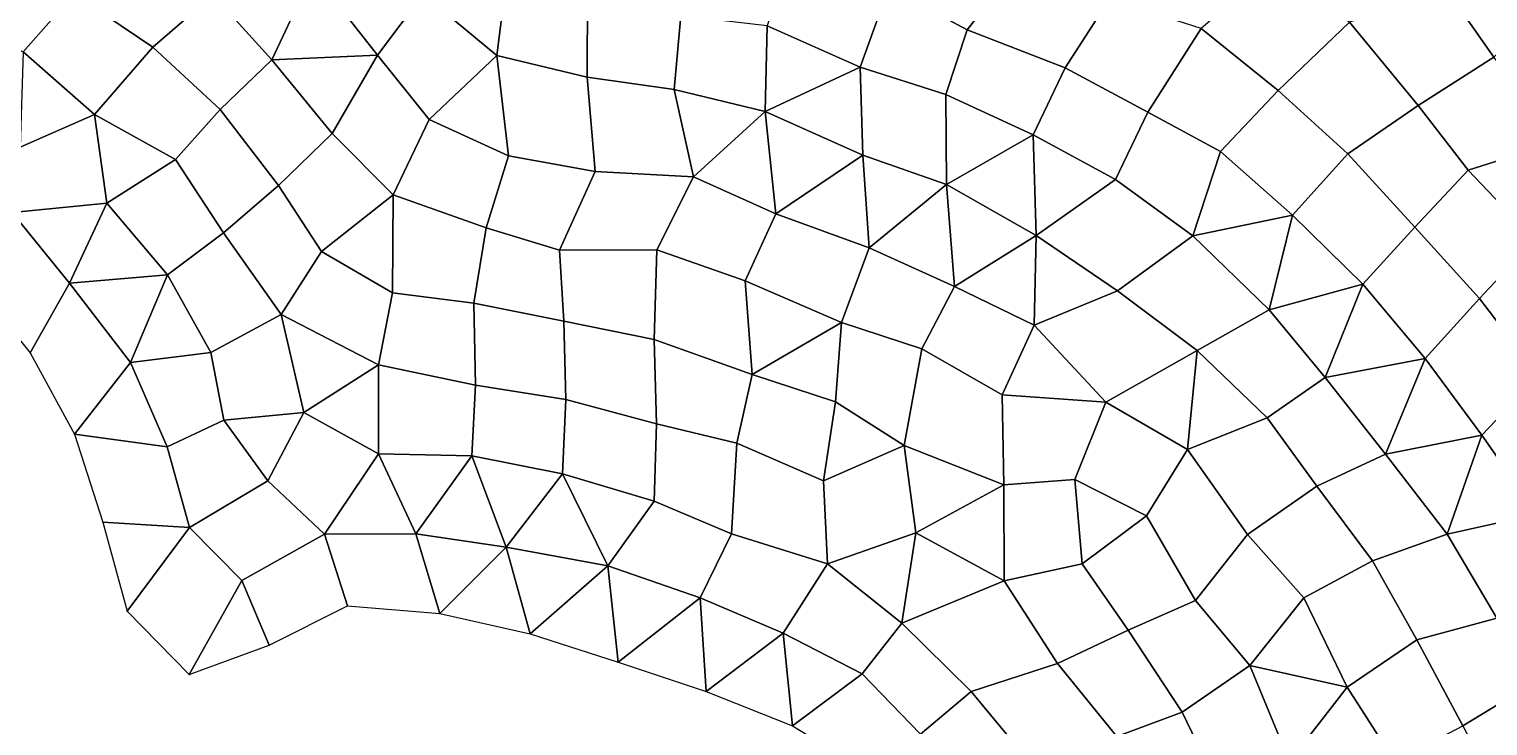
# Model space of a CAD drawing. Extents: x 727294 to 731543, y 8575035 to 8579824.
# Drawn here: x 730598.2 to 730912.8, y 8577041 to 8577191.3 of the extents above; entities that cross this region are included whole.
import ezdxf

# ---------------------------------------------------------------- set-up
doc = ezdxf.new("R2010")
doc.units = 0
for name, color, linetype in [('MESH_BOUND', 25, 'CONTINUOUS'), ('MESH_ELEMS', 250, 'CONTINUOUS'), ('MESH_NODES', 18, 'CONTINUOUS')]:
    doc.layers.add(name, color=color, linetype=linetype)

msp = doc.modelspace()

# ---------------------------------------------------------------- linework, layer by layer
at = {"layer": 'MESH_BOUND', "color": 25}
for points in [[(730585.81, 8577136.99, 38.17), (730598.34, 8577121.41, 38.17)], [(730598.34, 8577121.41, 38.17), (730607.91, 8577103.93, 38.17)], [(730607.91, 8577103.93, 38.17), (730614.05, 8577084.91, 38.17)], [(730614.05, 8577084.91, 38.17), (730619.32, 8577065.76, 38.17)], [(730649.91, 8577058.39, 38.17), (730666.82, 8577066.84, 38.17)], [(730666.82, 8577066.84, 38.17), (730686.74, 8577065.23, 38.17)], [(730619.32, 8577065.76, 38.17), (730632.67, 8577052.03, 38.17)], [(730686.74, 8577065.23, 38.17), (730706.18, 8577060.82, 38.17)], [(730706.18, 8577060.82, 38.17), (730725.23, 8577054.73, 38.17)], [(730632.67, 8577052.03, 38.17), (730649.91, 8577058.39, 38.17)], [(730725.23, 8577054.73, 38.17), (730744.18, 8577048.37, 38.17)], [(730744.18, 8577048.37, 38.17), (730762.78, 8577041.01, 38.17)], [(730762.78, 8577041.01, 38.17), (730779.51, 8577030.85, 38.17)]]:
    msp.add_polyline3d(points, dxfattribs=at)
at = {"layer": 'MESH_ELEMS', "color": 179}
for points in [[(730928.99, 8577199.21, 34.86), (730915.03, 8577215.5, 33.25), (730903.74, 8577200.01, 33.62), (730914.11, 8577185.23, 34.96)], [(730624.81, 8577187.35, 34.58), (730637.86, 8577198.64, 33.22), (730620.92, 8577212.27, 33.13), (730607.87, 8577198.87, 35.43)], [(730683.15, 8577198.79, 33.2), (730675.27, 8577213.3, 33.04), (730659.33, 8577203.5, 33.18), (730673.27, 8577185.67, 33.33)], [(730800.5, 8577191.12, 33.78), (730811.99, 8577205.85, 32.51), (730796.7, 8577214.11, 32.52), (730783.57, 8577200.27, 33.73)], [(730596.88, 8577186.37, 35.44), (730607.87, 8577198.87, 35.43), (730586.64, 8577208.43, 35.57), (730578.47, 8577195.22, 35.58)], [(730757.36, 8577191.94, 33.8), (730777.37, 8577183.06, 33.83), (730783.57, 8577200.27, 33.73), (730761.76, 8577206.25, 33.75)], [(730821.64, 8577182.93, 33.84), (730831.19, 8577197.82, 32.73), (730811.99, 8577205.85, 32.51), (730800.5, 8577191.12, 33.78)], [(730637.86, 8577198.64, 33.22), (730650.51, 8577184.64, 33.32), (730659.33, 8577203.5, 33.18), (730637.86, 8577198.64, 33.22)], [(730659.33, 8577203.5, 33.18), (730650.51, 8577184.64, 33.32), (730673.27, 8577185.67, 33.33), (730659.33, 8577203.5, 33.18)], [(730699, 8577185.6, 33.36), (730701.49, 8577204.98, 33.13), (730683.15, 8577198.79, 33.2), (730699, 8577185.6, 33.36)], [(730699, 8577185.6, 33.36), (730718.53, 8577180.87, 33.73), (730718.56, 8577199.17, 33.21), (730701.49, 8577204.98, 33.13)], [(730867.56, 8577178.01, 32.82), (730882.94, 8577192.8, 32.78), (730865.77, 8577204.3, 32.63), (730850.98, 8577191.39, 32.67)], [(730612.23, 8577172.84, 35.43), (730624.81, 8577187.35, 34.58), (730607.87, 8577198.87, 35.43), (730596.88, 8577186.37, 35.44)], [(730699, 8577185.6, 33.36), (730683.15, 8577198.79, 33.2), (730673.27, 8577185.67, 33.33), (730684.4, 8577171.74, 33.51)], [(730738.68, 8577194.15, 33.54), (730718.56, 8577199.17, 33.21), (730718.53, 8577180.87, 33.73), (730737.31, 8577178.26, 33.98)], [(730777.37, 8577183.06, 33.83), (730795.84, 8577177.2, 33.86), (730800.5, 8577191.12, 33.78), (730783.57, 8577200.27, 33.73)], [(730897.79, 8577174.78, 34.86), (730914.11, 8577185.23, 34.96), (730903.74, 8577200.01, 33.62), (730882.94, 8577192.8, 32.78)], [(730637.86, 8577198.64, 33.22), (730624.81, 8577187.35, 34.58), (730639.37, 8577173.91, 33.93), (730650.51, 8577184.64, 33.32)], [(730839.43, 8577173.37, 33.98), (730850.98, 8577191.39, 32.67), (730831.19, 8577197.82, 32.73), (730821.64, 8577182.93, 33.84)], [(730757.36, 8577191.94, 33.8), (730738.68, 8577194.15, 33.54), (730737.31, 8577178.26, 33.98), (730756.92, 8577173.52, 33.84)], [(730882.55, 8577164.38, 34.79), (730897.79, 8577174.78, 34.86), (730882.94, 8577192.8, 32.78), (730867.56, 8577178.01, 32.82)], [(730777.37, 8577183.06, 33.83), (730757.36, 8577191.94, 33.8), (730756.92, 8577173.52, 33.84), (730777.37, 8577183.06, 33.83)], [(730795.84, 8577177.2, 33.86), (730814.71, 8577168.44, 33.99), (730821.64, 8577182.93, 33.84), (730800.5, 8577191.12, 33.78)], [(730855.12, 8577164.9, 34.59), (730867.56, 8577178.01, 32.82), (730850.98, 8577191.39, 32.67), (730839.43, 8577173.37, 33.98)], [(730596.88, 8577186.37, 35.44), (730596.21, 8577165.8, 35.38), (730612.23, 8577172.84, 35.43), (730596.88, 8577186.37, 35.44)], [(730624.81, 8577187.35, 34.58), (730612.23, 8577172.84, 35.43), (730629.74, 8577163.15, 35.43), (730639.37, 8577173.91, 33.93)], [(730663.53, 8577168.72, 33.4), (730650.51, 8577184.64, 33.32), (730639.37, 8577173.91, 33.93), (730651.94, 8577157.52, 34.71)], [(730663.53, 8577168.72, 33.4), (730673.27, 8577185.67, 33.33), (730650.51, 8577184.64, 33.32), (730663.53, 8577168.72, 33.4)], [(730684.4, 8577171.74, 33.51), (730673.27, 8577185.67, 33.33), (730663.53, 8577168.72, 33.4), (730676.63, 8577155.54, 34.49)], [(730684.4, 8577171.74, 33.51), (730701.55, 8577163.96, 34.45), (730699, 8577185.6, 33.36), (730684.4, 8577171.74, 33.51)], [(730701.55, 8577163.96, 34.45), (730720.21, 8577160.54, 34.97), (730718.53, 8577180.87, 33.73), (730699, 8577185.6, 33.36)], [(730777.37, 8577183.06, 33.83), (730756.92, 8577173.52, 33.84), (730777.98, 8577164.08, 33.83), (730777.37, 8577183.06, 33.83)], [(730795.84, 8577177.2, 33.86), (730777.37, 8577183.06, 33.83), (730777.98, 8577164.08, 33.83), (730795.99, 8577157.78, 33.86)], [(730914.11, 8577185.23, 34.96), (730897.79, 8577174.78, 34.86), (730908.54, 8577160.85, 35.34), (730928.56, 8577167.2, 35.51)], [(730737.31, 8577178.26, 33.98), (730718.53, 8577180.87, 33.73), (730720.21, 8577160.54, 34.97), (730741.42, 8577159.41, 33.92)], [(730814.71, 8577168.44, 33.99), (730832.49, 8577158.82, 34.33), (730839.43, 8577173.37, 33.98), (730821.64, 8577182.93, 33.84)], [(730737.31, 8577178.26, 33.98), (730741.42, 8577159.41, 33.92), (730756.92, 8577173.52, 33.84), (730737.31, 8577178.26, 33.98)], [(730795.84, 8577177.2, 33.86), (730795.99, 8577157.78, 33.86), (730814.71, 8577168.44, 33.99), (730795.84, 8577177.2, 33.86)], [(730882.55, 8577164.38, 34.79), (730867.56, 8577178.01, 32.82), (730855.12, 8577164.9, 34.59), (730870.68, 8577151.12, 34.97)], [(730629.74, 8577163.15, 35.43), (730640.08, 8577147.36, 35.38), (730651.94, 8577157.52, 34.71), (730639.37, 8577173.91, 33.93)], [(730897.04, 8577148.58, 35.36), (730908.54, 8577160.85, 35.34), (730897.79, 8577174.78, 34.86), (730882.55, 8577164.38, 34.79)], [(730614.91, 8577153.7, 35.54), (730612.23, 8577172.84, 35.43), (730596.21, 8577165.8, 35.38), (730594.47, 8577151.73, 35.47)], [(730612.23, 8577172.84, 35.43), (730614.91, 8577153.7, 35.54), (730629.74, 8577163.15, 35.43), (730612.23, 8577172.84, 35.43)], [(730684.4, 8577171.74, 33.51), (730676.63, 8577155.54, 34.49), (730696.71, 8577148.38, 34.92), (730701.55, 8577163.96, 34.45)], [(730741.42, 8577159.41, 33.92), (730759.2, 8577151.41, 33.82), (730756.92, 8577173.52, 33.84), (730741.42, 8577159.41, 33.92)], [(730759.2, 8577151.41, 33.82), (730777.98, 8577164.08, 33.83), (730756.92, 8577173.52, 33.84), (730759.2, 8577151.41, 33.82)], [(730855.12, 8577164.9, 34.59), (730839.43, 8577173.37, 33.98), (730832.49, 8577158.82, 34.33), (730849.14, 8577146.66, 34.73)], [(730676.63, 8577155.54, 34.49), (730663.53, 8577168.72, 33.4), (730651.94, 8577157.52, 34.71), (730661.19, 8577143.27, 35.3)], [(730814.71, 8577168.44, 33.99), (730795.99, 8577157.78, 33.86), (730815.36, 8577146.73, 34.15), (730814.71, 8577168.44, 33.99)], [(730815.36, 8577146.73, 34.15), (730832.49, 8577158.82, 34.33), (730814.71, 8577168.44, 33.99), (730815.36, 8577146.73, 34.15)], [(730855.12, 8577164.9, 34.59), (730849.14, 8577146.66, 34.73), (730870.68, 8577151.12, 34.97), (730855.12, 8577164.9, 34.59)], [(730897.04, 8577148.58, 35.36), (730882.55, 8577164.38, 34.79), (730870.68, 8577151.12, 34.97), (730885.79, 8577136.29, 35.03)], [(730908.54, 8577160.85, 35.34), (730922.84, 8577145.83, 35.77), (730928.56, 8577167.2, 35.51), (730908.54, 8577160.85, 35.34)], [(730627.96, 8577138.3, 35.37), (730640.08, 8577147.36, 35.38), (730629.74, 8577163.15, 35.43), (730614.91, 8577153.7, 35.54)], [(730712.53, 8577143.56, 35.32), (730720.21, 8577160.54, 34.97), (730701.55, 8577163.96, 34.45), (730696.71, 8577148.38, 34.92)], [(730777.98, 8577164.08, 33.83), (730759.2, 8577151.41, 33.82), (730779.34, 8577144.07, 33.82), (730777.98, 8577164.08, 33.83)], [(730779.34, 8577144.07, 33.82), (730795.99, 8577157.78, 33.86), (730777.98, 8577164.08, 33.83), (730779.34, 8577144.07, 33.82)], [(730720.21, 8577160.54, 34.97), (730712.53, 8577143.56, 35.32), (730733.54, 8577143.68, 34.19), (730741.42, 8577159.41, 33.92)], [(730752.58, 8577136.95, 33.83), (730759.2, 8577151.41, 33.82), (730741.42, 8577159.41, 33.92), (730733.54, 8577143.68, 34.19)], [(730832.88, 8577134.81, 34.76), (730849.14, 8577146.66, 34.73), (730832.49, 8577158.82, 34.33), (730815.36, 8577146.73, 34.15)], [(730922.84, 8577145.83, 35.77), (730908.54, 8577160.85, 35.34), (730897.04, 8577148.58, 35.36), (730910.96, 8577133.13, 36.28)], [(730640.08, 8577147.36, 35.38), (730652.54, 8577129.7, 35.6), (730661.19, 8577143.27, 35.3), (730651.94, 8577157.52, 34.71)], [(730661.19, 8577143.27, 35.3), (730676.52, 8577134.39, 34.84), (730676.63, 8577155.54, 34.49), (730661.19, 8577143.27, 35.3)], [(730676.52, 8577134.39, 34.84), (730694.08, 8577132.13, 35.25), (730696.71, 8577148.38, 34.92), (730676.63, 8577155.54, 34.49)], [(730797.71, 8577135.75, 33.91), (730795.99, 8577157.78, 33.86), (730779.34, 8577144.07, 33.82), (730797.71, 8577135.75, 33.91)], [(730815.36, 8577146.73, 34.15), (730795.99, 8577157.78, 33.86), (730797.71, 8577135.75, 33.91), (730815.36, 8577146.73, 34.15)], [(730606.82, 8577136.5, 36.07), (730594.47, 8577151.73, 35.47), (730585.81, 8577136.99, 38.17), (730598.34, 8577121.41, 38.17)], [(730606.82, 8577136.5, 36.07), (730614.91, 8577153.7, 35.54), (730594.47, 8577151.73, 35.47), (730606.82, 8577136.5, 36.07)], [(730614.91, 8577153.7, 35.54), (730606.82, 8577136.5, 36.07), (730627.96, 8577138.3, 35.37), (730614.91, 8577153.7, 35.54)], [(730773.34, 8577128.02, 33.84), (730779.34, 8577144.07, 33.82), (730759.2, 8577151.41, 33.82), (730752.58, 8577136.95, 33.83)], [(730870.68, 8577151.12, 34.97), (730849.14, 8577146.66, 34.73), (730865.64, 8577130.71, 34.88), (730870.68, 8577151.12, 34.97)], [(730865.64, 8577130.71, 34.88), (730885.79, 8577136.29, 35.03), (730870.68, 8577151.12, 34.97), (730865.64, 8577130.71, 34.88)], [(730885.79, 8577136.29, 35.03), (730899.23, 8577120.24, 36.49), (730910.96, 8577133.13, 36.28), (730897.04, 8577148.58, 35.36)], [(730627.96, 8577138.3, 35.37), (730637.36, 8577121.52, 35.42), (730652.54, 8577129.7, 35.6), (730640.08, 8577147.36, 35.38)], [(730712.53, 8577143.56, 35.32), (730696.71, 8577148.38, 34.92), (730694.08, 8577132.13, 35.25), (730713.48, 8577128.27, 35.77)], [(730815.36, 8577146.73, 34.15), (730797.71, 8577135.75, 33.91), (730814.96, 8577127.38, 34.63), (730815.36, 8577146.73, 34.15)], [(730832.88, 8577134.81, 34.76), (730815.36, 8577146.73, 34.15), (730814.96, 8577127.38, 34.63), (730832.88, 8577134.81, 34.76)], [(730850.06, 8577121.98, 34.92), (730865.64, 8577130.71, 34.88), (730849.14, 8577146.66, 34.73), (730832.88, 8577134.81, 34.76)], [(730910.96, 8577133.13, 36.28), (730923.68, 8577116.46, 36.81), (730935.04, 8577132.66, 36.77), (730922.84, 8577145.83, 35.77)], [(730676.52, 8577134.39, 34.84), (730661.19, 8577143.27, 35.3), (730652.54, 8577129.7, 35.6), (730673.49, 8577118.89, 36.09)], [(730733.54, 8577143.68, 34.19), (730712.53, 8577143.56, 35.32), (730713.48, 8577128.27, 35.77), (730732.97, 8577124.29, 36.5)], [(730752.58, 8577136.95, 33.83), (730733.54, 8577143.68, 34.19), (730732.97, 8577124.29, 36.5), (730754.09, 8577116.75, 34.42)], [(730790.68, 8577122.34, 33.93), (730797.71, 8577135.75, 33.91), (730779.34, 8577144.07, 33.82), (730773.34, 8577128.02, 33.84)], [(730619.98, 8577119.35, 36.87), (730606.82, 8577136.5, 36.07), (730598.34, 8577121.41, 38.17), (730607.91, 8577103.93, 38.17)], [(730619.98, 8577119.35, 36.87), (730627.96, 8577138.3, 35.37), (730606.82, 8577136.5, 36.07), (730619.98, 8577119.35, 36.87)], [(730637.36, 8577121.52, 35.42), (730627.96, 8577138.3, 35.37), (730619.98, 8577119.35, 36.87), (730637.36, 8577121.52, 35.42)], [(730773.34, 8577128.02, 33.84), (730752.58, 8577136.95, 33.83), (730754.09, 8577116.75, 34.42), (730773.34, 8577128.02, 33.84)], [(730865.64, 8577130.71, 34.88), (730877.68, 8577116.09, 34.93), (730885.79, 8577136.29, 35.03), (730865.64, 8577130.71, 34.88)], [(730885.79, 8577136.29, 35.03), (730877.68, 8577116.09, 34.93), (730899.23, 8577120.24, 36.49), (730885.79, 8577136.29, 35.03)], [(730694.43, 8577114.49, 35.78), (730694.08, 8577132.13, 35.25), (730676.52, 8577134.39, 34.84), (730673.49, 8577118.89, 36.09)], [(730808.03, 8577112.39, 34.92), (730814.96, 8577127.38, 34.63), (730797.71, 8577135.75, 33.91), (730790.68, 8577122.34, 33.93)], [(730830.35, 8577110.8, 34.96), (730850.06, 8577121.98, 34.92), (730832.88, 8577134.81, 34.76), (730814.96, 8577127.38, 34.63)], [(730899.23, 8577120.24, 36.49), (730911.47, 8577103.68, 36.46), (730923.68, 8577116.46, 36.81), (730910.96, 8577133.13, 36.28)], [(730637.36, 8577121.52, 35.42), (730640.11, 8577106.91, 35.7), (730657.36, 8577108.61, 36.03), (730652.54, 8577129.7, 35.6)], [(730673.49, 8577118.89, 36.09), (730652.54, 8577129.7, 35.6), (730657.36, 8577108.61, 36.03), (730673.49, 8577118.89, 36.09)], [(730694.43, 8577114.49, 35.78), (730713.94, 8577111.37, 36.25), (730713.48, 8577128.27, 35.77), (730694.08, 8577132.13, 35.25)], [(730865.19, 8577107.39, 34.85), (730877.68, 8577116.09, 34.93), (730865.64, 8577130.71, 34.88), (730850.06, 8577121.98, 34.92)], [(730732.97, 8577124.29, 36.5), (730713.48, 8577128.27, 35.77), (730713.94, 8577111.37, 36.25), (730733.44, 8577106.13, 36.5)], [(730772.09, 8577110.85, 34.14), (730773.34, 8577128.02, 33.84), (730754.09, 8577116.75, 34.42), (730772.09, 8577110.85, 34.14)], [(730790.68, 8577122.34, 33.93), (730773.34, 8577128.02, 33.84), (730772.09, 8577110.85, 34.14), (730786.9, 8577101.46, 35.53)], [(730830.35, 8577110.8, 34.96), (730814.96, 8577127.38, 34.63), (730808.03, 8577112.39, 34.92), (730830.35, 8577110.8, 34.96)], [(730754.09, 8577116.75, 34.42), (730732.97, 8577124.29, 36.5), (730733.44, 8577106.13, 36.5), (730750.79, 8577101.93, 36.56)], [(730627.9, 8577101.17, 38.13), (730640.11, 8577106.91, 35.7), (730637.36, 8577121.52, 35.42), (730619.98, 8577119.35, 36.87)], [(730808.03, 8577112.39, 34.92), (730790.68, 8577122.34, 33.93), (730786.9, 8577101.46, 35.53), (730808.41, 8577092.94, 34.98)], [(730830.35, 8577110.8, 34.96), (730848.01, 8577100.62, 34.91), (730850.06, 8577121.98, 34.92), (730830.35, 8577110.8, 34.96)], [(730865.19, 8577107.39, 34.85), (730850.06, 8577121.98, 34.92), (730848.01, 8577100.62, 34.91), (730865.19, 8577107.39, 34.85)], [(730899.23, 8577120.24, 36.49), (730877.68, 8577116.09, 34.93), (730890.72, 8577099.59, 35.55), (730899.23, 8577120.24, 36.49)], [(730911.47, 8577103.68, 36.46), (730899.23, 8577120.24, 36.49), (730890.72, 8577099.59, 35.55), (730911.47, 8577103.68, 36.46)], [(730619.98, 8577119.35, 36.87), (730607.91, 8577103.93, 38.17), (730627.9, 8577101.17, 38.13), (730619.98, 8577119.35, 36.87)], [(730657.36, 8577108.61, 36.03), (730673.52, 8577099.67, 36.25), (730673.49, 8577118.89, 36.09), (730657.36, 8577108.61, 36.03)], [(730694.43, 8577114.49, 35.78), (730673.49, 8577118.89, 36.09), (730673.52, 8577099.67, 36.25), (730693.62, 8577099.2, 36.32)], [(730713.94, 8577111.37, 36.25), (730694.43, 8577114.49, 35.78), (730693.62, 8577099.2, 36.32), (730713.18, 8577095.33, 36.26)], [(730772.09, 8577110.85, 34.14), (730754.09, 8577116.75, 34.42), (730750.79, 8577101.93, 36.56), (730769.46, 8577093.81, 36.65)], [(730875.89, 8577092.67, 34.68), (730890.72, 8577099.59, 35.55), (730877.68, 8577116.09, 34.93), (730865.19, 8577107.39, 34.85)], [(730935.28, 8577100.15, 36.79), (730923.68, 8577116.46, 36.81), (730911.47, 8577103.68, 36.46), (730923.42, 8577086.67, 36.39)], [(730733.44, 8577106.13, 36.5), (730713.94, 8577111.37, 36.25), (730713.18, 8577095.33, 36.26), (730732.94, 8577089.47, 36.4)], [(730772.09, 8577110.85, 34.14), (730769.46, 8577093.81, 36.65), (730786.9, 8577101.46, 35.53), (730772.09, 8577110.85, 34.14)], [(730823.73, 8577094.1, 34.97), (730830.35, 8577110.8, 34.96), (730808.03, 8577112.39, 34.92), (730808.41, 8577092.94, 34.98)], [(730823.73, 8577094.1, 34.97), (730839.17, 8577086.29, 34.9), (730848.01, 8577100.62, 34.91), (730830.35, 8577110.8, 34.96)], [(730640.11, 8577106.91, 35.7), (730649.65, 8577093.84, 36.72), (730657.36, 8577108.61, 36.03), (730640.11, 8577106.91, 35.7)], [(730649.65, 8577093.84, 36.72), (730661.86, 8577082.32, 38.15), (730673.52, 8577099.67, 36.25), (730657.36, 8577108.61, 36.03)], [(730632.73, 8577083.74, 38.17), (730649.65, 8577093.84, 36.72), (730640.11, 8577106.91, 35.7), (730627.9, 8577101.17, 38.13)], [(730750.79, 8577101.93, 36.56), (730733.44, 8577106.13, 36.5), (730732.94, 8577089.47, 36.4), (730749.65, 8577082.41, 36.57)], [(730860.97, 8577082.25, 34.73), (730875.89, 8577092.67, 34.68), (730865.19, 8577107.39, 34.85), (730848.01, 8577100.62, 34.91)], [(730614.05, 8577084.91, 38.17), (730632.73, 8577083.74, 38.17), (730627.9, 8577101.17, 38.13), (730607.91, 8577103.93, 38.17)], [(730749.65, 8577082.41, 36.57), (730770.32, 8577075.96, 36.62), (730769.46, 8577093.81, 36.65), (730750.79, 8577101.93, 36.56)], [(730789.39, 8577082.65, 36.62), (730786.9, 8577101.46, 35.53), (730769.46, 8577093.81, 36.65), (730770.32, 8577075.96, 36.62)], [(730789.39, 8577082.65, 36.62), (730808.41, 8577092.94, 34.98), (730786.9, 8577101.46, 35.53), (730789.39, 8577082.65, 36.62)], [(730890.72, 8577099.59, 35.55), (730904.01, 8577082.34, 35.66), (730911.47, 8577103.68, 36.46), (730890.72, 8577099.59, 35.55)], [(730904.01, 8577082.34, 35.66), (730923.42, 8577086.67, 36.39), (730911.47, 8577103.68, 36.46), (730904.01, 8577082.34, 35.66)], [(730673.52, 8577099.67, 36.25), (730661.86, 8577082.32, 38.15), (730681.54, 8577082.42, 37.96), (730673.52, 8577099.67, 36.25)], [(730673.52, 8577099.67, 36.25), (730681.54, 8577082.42, 37.96), (730693.62, 8577099.2, 36.32), (730673.52, 8577099.67, 36.25)], [(730701.03, 8577079.52, 37.17), (730693.62, 8577099.2, 36.32), (730681.54, 8577082.42, 37.96), (730701.03, 8577079.52, 37.17)], [(730693.62, 8577099.2, 36.32), (730701.03, 8577079.52, 37.17), (730713.18, 8577095.33, 36.26), (730693.62, 8577099.2, 36.32)], [(730860.97, 8577082.25, 34.73), (730848.01, 8577100.62, 34.91), (730839.17, 8577086.29, 34.9), (730849.76, 8577067.99, 34.68)], [(730890.72, 8577099.59, 35.55), (730875.89, 8577092.67, 34.68), (730887.89, 8577076.58, 34.26), (730904.01, 8577082.34, 35.66)], [(730713.18, 8577095.33, 36.26), (730701.03, 8577079.52, 37.17), (730722.99, 8577075.48, 36.63), (730713.18, 8577095.33, 36.26)], [(730722.99, 8577075.48, 36.63), (730732.94, 8577089.47, 36.4), (730713.18, 8577095.33, 36.26), (730722.99, 8577075.48, 36.63)], [(730649.65, 8577093.84, 36.72), (730632.73, 8577083.74, 38.17), (730644, 8577072.32, 38.17), (730661.86, 8577082.32, 38.15)], [(730808.46, 8577072.25, 36.02), (730808.41, 8577092.94, 34.98), (730789.39, 8577082.65, 36.62), (730808.46, 8577072.25, 36.02)], [(730808.41, 8577092.94, 34.98), (730808.46, 8577072.25, 36.02), (730825.31, 8577075.94, 34.9), (730823.73, 8577094.1, 34.97)], [(730823.73, 8577094.1, 34.97), (730825.31, 8577075.94, 34.9), (730839.17, 8577086.29, 34.9), (730823.73, 8577094.1, 34.97)], [(730873.1, 8577068.57, 34.33), (730887.89, 8577076.58, 34.26), (730875.89, 8577092.67, 34.68), (730860.97, 8577082.25, 34.73)], [(730742.87, 8577068.6, 36.71), (730749.65, 8577082.41, 36.57), (730732.94, 8577089.47, 36.4), (730722.99, 8577075.48, 36.63)], [(730835.22, 8577061.62, 34.68), (730849.76, 8577067.99, 34.68), (730839.17, 8577086.29, 34.9), (730825.31, 8577075.94, 34.9)], [(730914.74, 8577064.22, 35.24), (730931.88, 8577070.59, 36.23), (730923.42, 8577086.67, 36.39), (730904.01, 8577082.34, 35.66)], [(730614.05, 8577084.91, 38.17), (730619.32, 8577065.76, 38.17), (730632.73, 8577083.74, 38.17), (730614.05, 8577084.91, 38.17)], [(730619.32, 8577065.76, 38.17), (730632.67, 8577052.03, 38.17), (730644, 8577072.32, 38.17), (730632.73, 8577083.74, 38.17)], [(730681.54, 8577082.42, 37.96), (730661.86, 8577082.32, 38.15), (730666.82, 8577066.84, 38.17), (730686.74, 8577065.23, 38.17)], [(730681.54, 8577082.42, 37.96), (730686.74, 8577065.23, 38.17), (730701.03, 8577079.52, 37.17), (730681.54, 8577082.42, 37.96)], [(730760.78, 8577060.99, 36.68), (730770.32, 8577075.96, 36.62), (730749.65, 8577082.41, 36.57), (730742.87, 8577068.6, 36.71)], [(730770.32, 8577075.96, 36.62), (730786.35, 8577063.11, 36.57), (730789.39, 8577082.65, 36.62), (730770.32, 8577075.96, 36.62)], [(730789.39, 8577082.65, 36.62), (730786.35, 8577063.11, 36.57), (730808.46, 8577072.25, 36.02), (730789.39, 8577082.65, 36.62)], [(730904.01, 8577082.34, 35.66), (730887.89, 8577076.58, 34.26), (730897.45, 8577059.57, 33.88), (730914.74, 8577064.22, 35.24)], [(730644, 8577072.32, 38.17), (730649.91, 8577058.39, 38.17), (730666.82, 8577066.84, 38.17), (730661.86, 8577082.32, 38.15)], [(730686.74, 8577065.23, 38.17), (730706.18, 8577060.82, 38.17), (730701.03, 8577079.52, 37.17), (730686.74, 8577065.23, 38.17)], [(730701.03, 8577079.52, 37.17), (730706.18, 8577060.82, 38.17), (730722.99, 8577075.48, 36.63), (730701.03, 8577079.52, 37.17)], [(730873.1, 8577068.57, 34.33), (730860.97, 8577082.25, 34.73), (730849.76, 8577067.99, 34.68), (730861.48, 8577053.97, 34.3)], [(730897.45, 8577059.57, 33.88), (730887.89, 8577076.58, 34.26), (730873.1, 8577068.57, 34.33), (730882.46, 8577049.31, 33.92)], [(730722.99, 8577075.48, 36.63), (730706.18, 8577060.82, 38.17), (730725.23, 8577054.73, 38.17), (730722.99, 8577075.48, 36.63)], [(730725.23, 8577054.73, 38.17), (730742.87, 8577068.6, 36.71), (730722.99, 8577075.48, 36.63), (730725.23, 8577054.73, 38.17)], [(730777.8, 8577052.19, 36.86), (730786.35, 8577063.11, 36.57), (730770.32, 8577075.96, 36.62), (730760.78, 8577060.99, 36.68)], [(730819.97, 8577054.43, 36.24), (730835.22, 8577061.62, 34.68), (730825.31, 8577075.94, 34.9), (730808.46, 8577072.25, 36.02)], [(730649.91, 8577058.39, 38.17), (730644, 8577072.32, 38.17), (730632.67, 8577052.03, 38.17), (730649.91, 8577058.39, 38.17)], [(730801.37, 8577048.43, 36.54), (730819.97, 8577054.43, 36.24), (730808.46, 8577072.25, 36.02), (730786.35, 8577063.11, 36.57)], [(730725.23, 8577054.73, 38.17), (730744.18, 8577048.37, 38.17), (730742.87, 8577068.6, 36.71), (730725.23, 8577054.73, 38.17)], [(730760.78, 8577060.99, 36.68), (730742.87, 8577068.6, 36.71), (730744.18, 8577048.37, 38.17), (730760.78, 8577060.99, 36.68)], [(730849.76, 8577067.99, 34.68), (730835.22, 8577061.62, 34.68), (730846.87, 8577043.95, 34.3), (730861.48, 8577053.97, 34.3)], [(730882.46, 8577049.31, 33.92), (730873.1, 8577068.57, 34.33), (730861.48, 8577053.97, 34.3), (730882.46, 8577049.31, 33.92)], [(730907.4, 8577040.97, 33.61), (730921.14, 8577049.35, 34.59), (730914.74, 8577064.22, 35.24), (730897.45, 8577059.57, 33.88)], [(730744.18, 8577048.37, 38.17), (730762.78, 8577041.01, 38.17), (730760.78, 8577060.99, 36.68), (730744.18, 8577048.37, 38.17)], [(730760.78, 8577060.99, 36.68), (730762.78, 8577041.01, 38.17), (730777.8, 8577052.19, 36.86), (730760.78, 8577060.99, 36.68)], [(730786.35, 8577063.11, 36.57), (730777.8, 8577052.19, 36.86), (730790.39, 8577039.16, 37.04), (730801.37, 8577048.43, 36.54)], [(730835.22, 8577061.62, 34.68), (730819.97, 8577054.43, 36.24), (730832.73, 8577038.68, 36.22), (730846.87, 8577043.95, 34.3)], [(730907.4, 8577040.97, 33.61), (730897.45, 8577059.57, 33.88), (730882.46, 8577049.31, 33.92), (730892.71, 8577033.3, 33.75)], [(730813.85, 8577033.31, 36.48), (730832.73, 8577038.68, 36.22), (730819.97, 8577054.43, 36.24), (730801.37, 8577048.43, 36.54)], [(730777.8, 8577052.19, 36.86), (730762.78, 8577041.01, 38.17), (730779.51, 8577030.85, 38.17), (730790.39, 8577039.16, 37.04)], [(730846.87, 8577043.95, 34.3), (730855.13, 8577026.84, 34.23), (730869.98, 8577033.3, 34.21), (730861.48, 8577053.97, 34.3)], [(730861.48, 8577053.97, 34.3), (730869.98, 8577033.3, 34.21), (730882.46, 8577049.31, 33.92), (730861.48, 8577053.97, 34.3)], [(730790.39, 8577039.16, 37.04), (730801.2, 8577023.47, 36.81), (730813.85, 8577033.31, 36.48), (730801.37, 8577048.43, 36.54)], [(730869.98, 8577033.3, 34.21), (730879.77, 8577017.31, 34.28), (730892.71, 8577033.3, 33.75), (730882.46, 8577049.31, 33.92)], [(730921.14, 8577049.35, 34.59), (730907.4, 8577040.97, 33.61), (730915.6, 8577025.31, 33.65), (730935.08, 8577032.25, 34.24)], [(730846.87, 8577043.95, 34.3), (730832.73, 8577038.68, 36.22), (730839.12, 8577021.62, 36.27), (730855.13, 8577026.84, 34.23)]]:
    msp.add_3dface(points, dxfattribs=at)
at = {"layer": 'MESH_NODES', "color": 18}
for p in [(730800.5, 8577191.12, 33.78), (730624.81, 8577187.35, 34.58), (730650.51, 8577184.64, 33.32), (730673.27, 8577185.67, 33.33), (730699, 8577185.6, 33.36), (730777.37, 8577183.06, 33.83), (730718.53, 8577180.87, 33.73), (730821.64, 8577182.93, 33.84), (730737.31, 8577178.26, 33.98), (730795.84, 8577177.2, 33.86), (730867.56, 8577178.01, 32.82), (730639.37, 8577173.91, 33.93), (730897.79, 8577174.78, 34.86), (730612.23, 8577172.84, 35.43), (730684.4, 8577171.74, 33.51), (730756.92, 8577173.52, 33.84), (730839.43, 8577173.37, 33.98), (730663.53, 8577168.72, 33.4), (730814.71, 8577168.44, 33.99), (730855.12, 8577164.9, 34.59), (730882.55, 8577164.38, 34.79), (730629.74, 8577163.15, 35.43), (730701.55, 8577163.96, 34.45), (730777.98, 8577164.08, 33.83), (730720.21, 8577160.54, 34.97), (730741.42, 8577159.41, 33.92), (730832.49, 8577158.82, 34.33), (730908.54, 8577160.85, 35.34), (730651.94, 8577157.52, 34.71), (730676.63, 8577155.54, 34.49), (730795.99, 8577157.78, 33.86), (730614.91, 8577153.7, 35.54), (730759.2, 8577151.41, 33.82), (730870.68, 8577151.12, 34.97), (730897.04, 8577148.58, 35.36), (730640.08, 8577147.36, 35.38), (730696.71, 8577148.38, 34.92), (730815.36, 8577146.73, 34.15), (730849.14, 8577146.66, 34.73), (730661.19, 8577143.27, 35.3), (730712.53, 8577143.56, 35.32), (730733.54, 8577143.68, 34.19), (730779.34, 8577144.07, 33.82), (730606.82, 8577136.5, 36.07), (730627.96, 8577138.3, 35.37), (730752.58, 8577136.95, 33.83), (730885.79, 8577136.29, 35.03), (730676.52, 8577134.39, 34.84), (730797.71, 8577135.75, 33.91), (730832.88, 8577134.81, 34.76), (730910.96, 8577133.13, 36.28), (730652.54, 8577129.7, 35.6), (730694.08, 8577132.13, 35.25), (730865.64, 8577130.71, 34.88), (730713.48, 8577128.27, 35.77), (730773.34, 8577128.02, 33.84), (730814.96, 8577127.38, 34.63), (730732.97, 8577124.29, 36.5), (730598.34, 8577121.41, 38.17), (730637.36, 8577121.52, 35.42), (730790.68, 8577122.34, 33.93), (730850.06, 8577121.98, 34.92), (730899.23, 8577120.24, 36.49), (730619.98, 8577119.35, 36.87), (730673.49, 8577118.89, 36.09), (730694.43, 8577114.49, 35.78), (730754.09, 8577116.75, 34.42), (730877.68, 8577116.09, 34.93), (730713.94, 8577111.37, 36.25), (730772.09, 8577110.85, 34.14), (730808.03, 8577112.39, 34.92), (730830.35, 8577110.8, 34.96), (730657.36, 8577108.61, 36.03), (730640.11, 8577106.91, 35.7), (730733.44, 8577106.13, 36.5), (730865.19, 8577107.39, 34.85), (730607.91, 8577103.93, 38.17), (730750.79, 8577101.93, 36.56), (730786.9, 8577101.46, 35.53), (730911.47, 8577103.68, 36.46), (730627.9, 8577101.17, 38.13), (730673.52, 8577099.67, 36.25), (730693.62, 8577099.2, 36.32), (730848.01, 8577100.62, 34.91), (730890.72, 8577099.59, 35.55), (730713.18, 8577095.33, 36.26), (730649.65, 8577093.84, 36.72), (730769.46, 8577093.81, 36.65), (730808.41, 8577092.94, 34.98), (730823.73, 8577094.1, 34.97), (730875.89, 8577092.67, 34.68), (730732.94, 8577089.47, 36.4), (730839.17, 8577086.29, 34.9), (730614.05, 8577084.91, 38.17), (730632.73, 8577083.74, 38.17), (730681.54, 8577082.42, 37.96), (730749.65, 8577082.41, 36.57), (730789.39, 8577082.65, 36.62), (730904.01, 8577082.34, 35.66), (730661.86, 8577082.32, 38.15), (730701.03, 8577079.52, 37.17), (730860.97, 8577082.25, 34.73), (730887.89, 8577076.58, 34.26), (730722.99, 8577075.48, 36.63), (730770.32, 8577075.96, 36.62), (730825.31, 8577075.94, 34.9), (730644, 8577072.32, 38.17), (730808.46, 8577072.25, 36.02), (730666.82, 8577066.84, 38.17), (730742.87, 8577068.6, 36.71), (730849.76, 8577067.99, 34.68), (730873.1, 8577068.57, 34.33), (730619.32, 8577065.76, 38.17), (730686.74, 8577065.23, 38.17), (730706.18, 8577060.82, 38.17), (730760.78, 8577060.99, 36.68), (730786.35, 8577063.11, 36.57), (730835.22, 8577061.62, 34.68), (730649.91, 8577058.39, 38.17), (730897.45, 8577059.57, 33.88), (730725.23, 8577054.73, 38.17), (730819.97, 8577054.43, 36.24), (730632.67, 8577052.03, 38.17), (730777.8, 8577052.19, 36.86), (730861.48, 8577053.97, 34.3), (730744.18, 8577048.37, 38.17), (730801.37, 8577048.43, 36.54), (730882.46, 8577049.31, 33.92), (730846.87, 8577043.95, 34.3), (730762.78, 8577041.01, 38.17)]:
    msp.add_point(p, dxfattribs=at)

doc.saveas('drawing.dxf')
